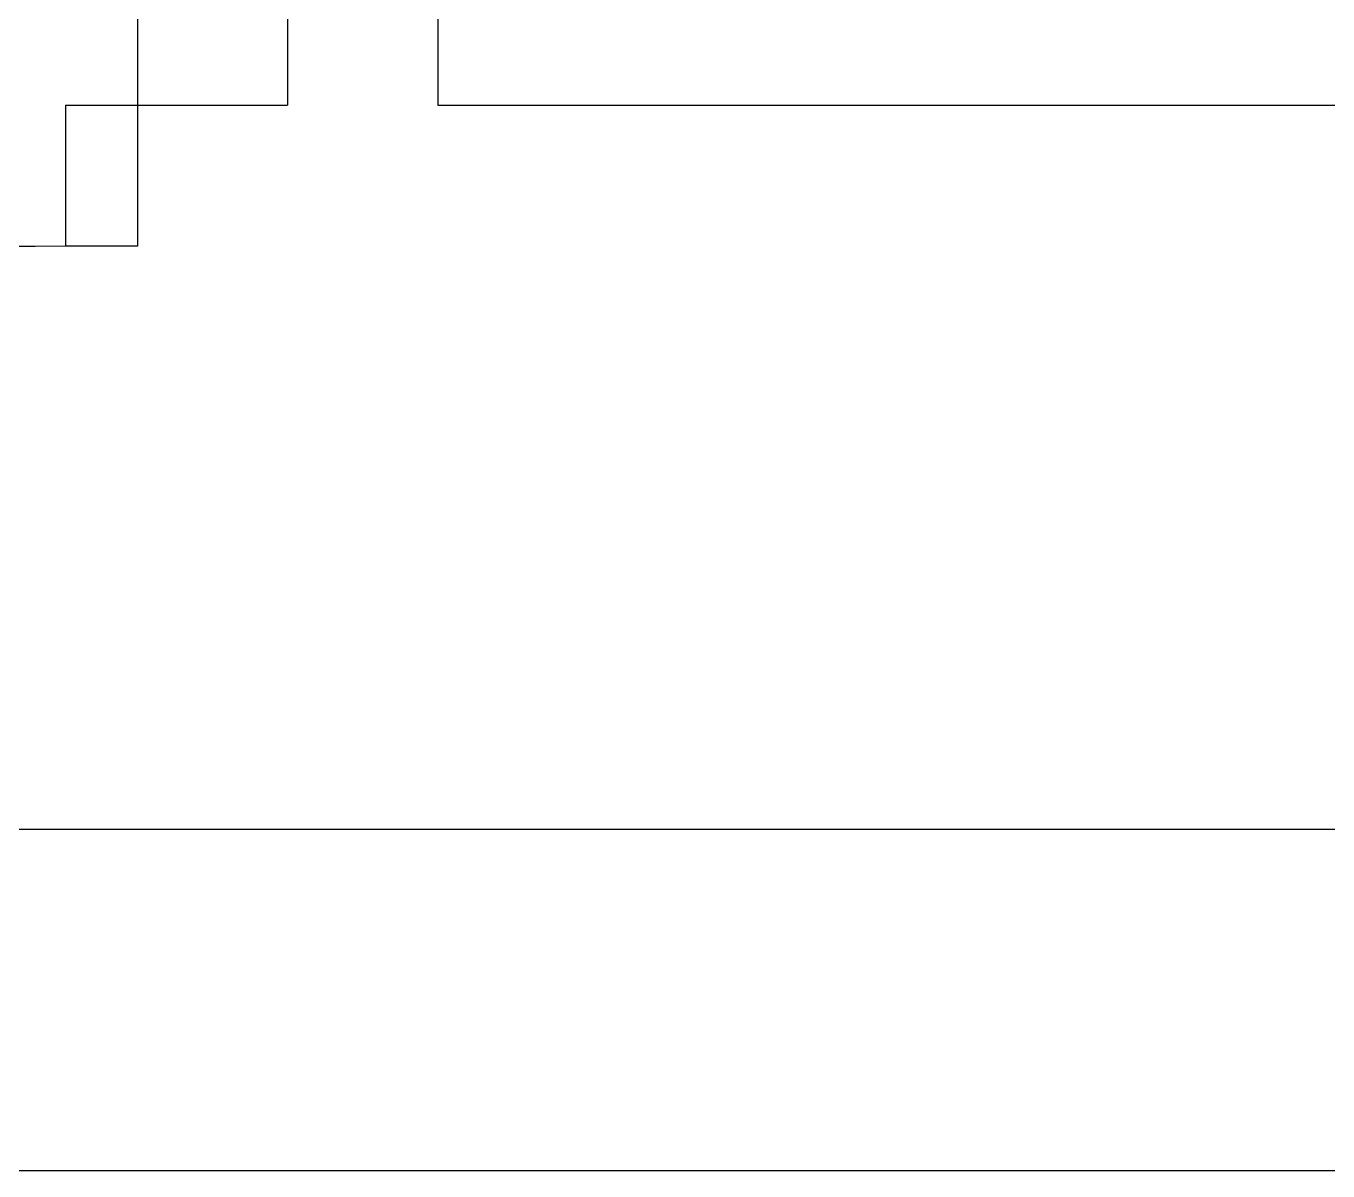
# Model space of a CAD drawing. Header units: metres. Extents: x -2370498 to 1228044, y -644254 to 236701.
# Drawn here: x 842192 to 859543, y 165616 to 180878 of the extents above; entities that cross this region are included whole.
import ezdxf

# ---------------------------------------------------------------- set-up
doc = ezdxf.new("R2010")
doc.units = ezdxf.units.M
doc.header["$MEASUREMENT"] = 0
doc.layers.add('Beam', color=6, linetype='Continuous')

msp = doc.modelspace()

# ---------------------------------------------------------------- linework, layer by layer
at = {"layer": 'Beam', "color": 2}
msp.add_line((843678.21683, 197389.56185), (843678.21683, 180818.59488), dxfattribs=at)
at = {"layer": 'Beam', "color": 7}
for p, q in [((845676.79114, 182915.9625), (845676.79114, 179822.58758)), ((847678.63056, 181317.10732), (847678.63056, 179823.30884)), ((843678.21683, 180818.59488), (843678.21683, 179817.63393)), ((842717.58413, 179825.24532), (842717.58413, 177945.72032)), ((842717.58413, 179821.52137), (845676.79114, 179822.58758)), ((843678.21683, 179817.63393), (843678.21683, 177943.17741)), ((847678.63056, 179823.30884), (853053.21683, 179825.24532)), ((842717.58413, 177945.72032), (842314.32051, 177940.25033)), ((843678.21683, 177943.17741), (842717.58413, 177945.72032))]:
    msp.add_line(p, q, dxfattribs=at)
msp.add_lwpolyline([(769406.80473, 236701.2431), (907451.8092, 236701.2431), (907451.8092, 165616.2557), (769406.80473, 165616.2557)], close=True, dxfattribs=at)
for points in [[(842314.32051, 177940.25033), (833118.93082, 177940.25033), (833118.93082, 179825.24532)], [(843718.14598, 179825.24532), (843718.14598, 179817.63393), (842717.58413, 179817.63393)], [(842717.58413, 179825.24532), (843718.14598, 179825.24532)], [(853053.21683, 179825.24532), (863827.63915, 179825.24532)], [(899612.63615, 170166.75611), (777418.78124, 170166.75611)]]:
    msp.add_lwpolyline(points, dxfattribs=at)

doc.saveas('drawing.dxf')
